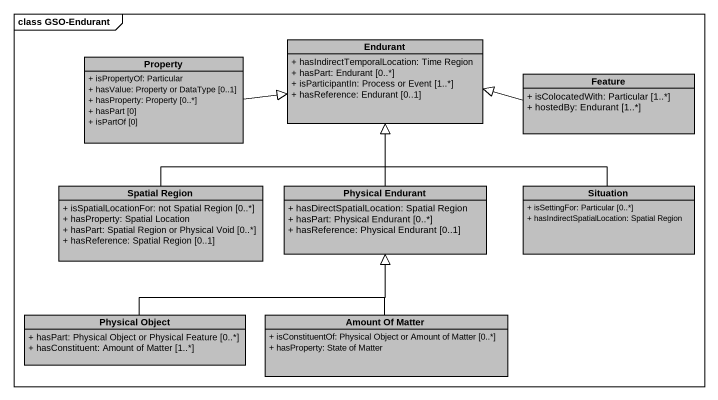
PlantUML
@startuml
mainframe class GSO-Endurant
hide circle
hide empty members
skinparam classAttributeIconSize 0
class Endurant #C0C0C0 {
  + hasIndirectTemporalLocation: Time Region
  + hasPart: Endurant [0..*]
  + isParticipantIn: Process or Event [1..*]
  + hasReference: Endurant [0..1]
}
class Property #C0C0C0 {
  + isPropertyOf: Particular
  + hasValue: Property or DataType [0..1]
  + hasProperty: Property [0..*]
  + hasPart [0]
  + isPartOf [0]
}
class Feature #C0C0C0 {
  + isColocatedWith: Particular [1..*]
  + hostedBy: Endurant [1..*]
}
class "Spatial Region" as Spatial_Region #C0C0C0 {
  + isSpatialLocationFor: not Spatial Region [0..*]
  + hasProperty: Spatial Location
  + hasPart: Spatial Region or Physical Void [0..*]
  + hasReference: Spatial Region [0..1]
}
class "Physical Endurant" as Physical_Endurant #C0C0C0 {
  + hasDirectSpatialLocation: Spatial Region
  + hasPart: Physical Endurant [0..*]
  + hasReference: Physical Endurant [0..1]
}
class Situation #C0C0C0 {
  + isSettingFor: Particular [0..*]
  + hasIndirectSpatialLocation: Spatial Region
}
class "Physical Object" as Physical_Object #C0C0C0 {
  + hasPart: Physical Object or Physical Feature [0..*]
  + hasConstituent: Amount of Matter [1..*]
}
class "Amount Of Matter" as Amount_Of_Matter #C0C0C0 {
  + isConstituentOf: Physical Object or Amount of Matter [0..*]
  + hasProperty: State of Matter
}
Property -right-|> Endurant
Feature -left-|> Endurant
Spatial_Region -up-|> Endurant
Physical_Endurant -up-|> Endurant
Situation -up-|> Endurant
Physical_Object -right-|> Physical_Endurant
Amount_Of_Matter -up-|> Physical_Endurant
@enduml
